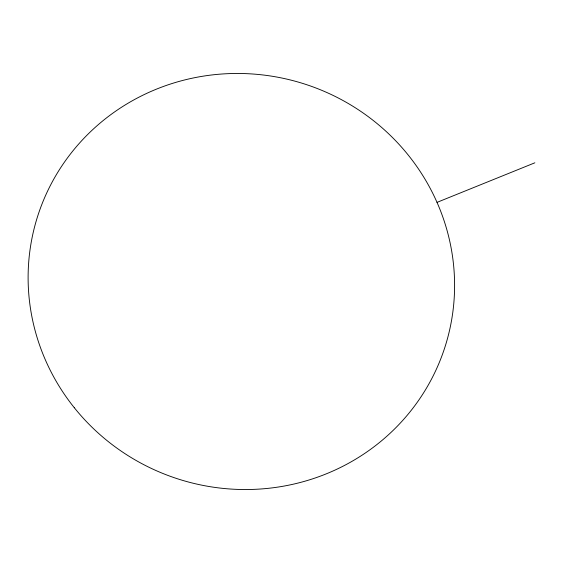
<?xml version="1.0" encoding="UTF-8"?>
<svg xmlns="http://www.w3.org/2000/svg" width="563" height="563" viewBox="0 0 563 563"><rect width="100%" height="100%" fill="white"/><g stroke="black" fill="none" stroke-linecap="round" stroke-linejoin="round"><path stroke-width="0.84" d="M437.022 202.37L534.85 162.806M74.309 407.732A213.905 207.367 18.6 0 0 439.668 361.594A213.905 207.367 18.6 0 0 210.09 75.175A213.905 207.367 18.6 0 0 74.309 407.732"/></g></svg>
